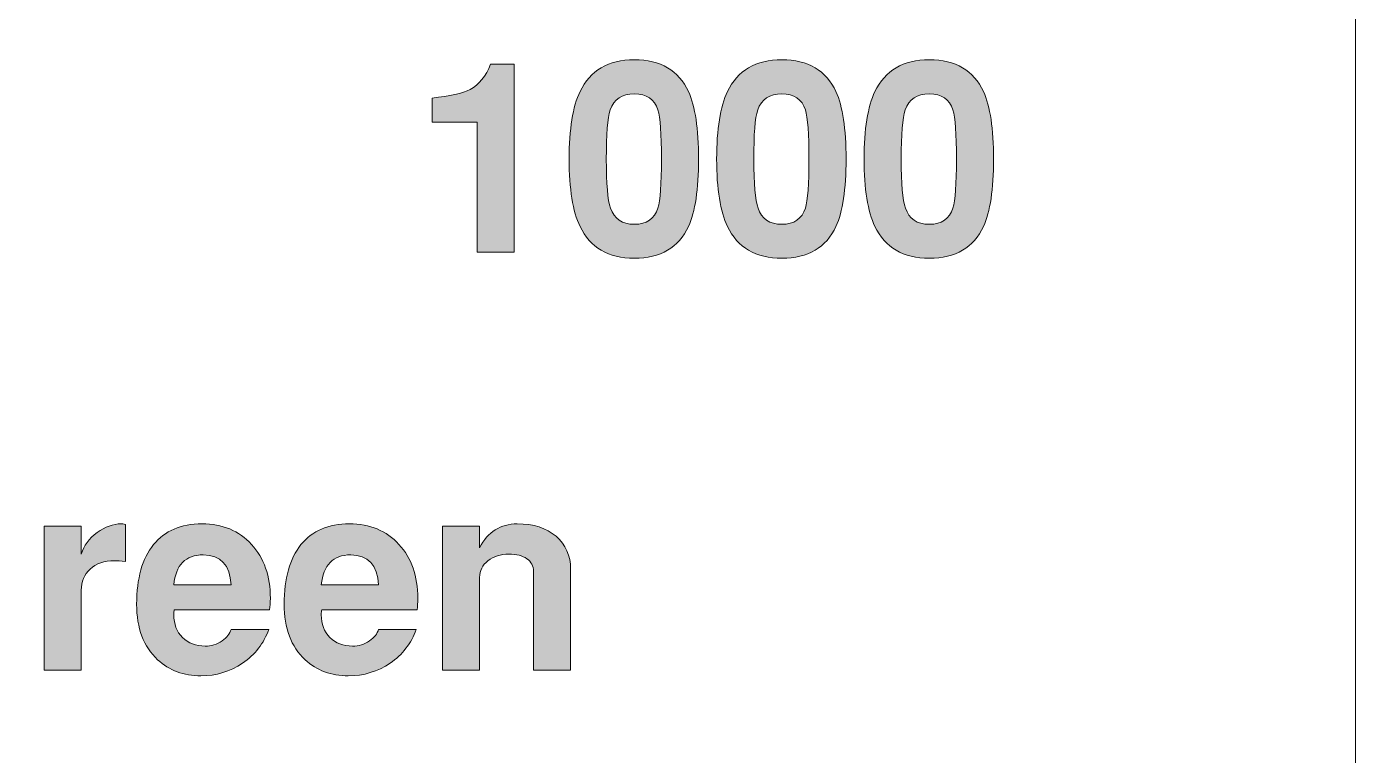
# Model space of a CAD drawing. Header units: inches. Extents: x 0.74 to 7.95, y -5.44 to -0.45.
# Drawn here: x 7.119 to 7.954, y -4.661 to -4.203 of the extents above; entities that cross this region are included whole.
import ezdxf

# ---------------------------------------------------------------- set-up
doc = ezdxf.new("R2010")
doc.units = ezdxf.units.IN
doc.header["$MEASUREMENT"] = 0
doc.layers.add('Layer 1', color=7, linetype='Continuous')

# ---------------------------------------------------------------- blocks, each defined once
blk = doc.blocks.new('block 69')
at = {"layer": 'Layer 1', "true_color": 0xed1f24}
h = blk.add_hatch(color=240, dxfattribs=at)
h.dxf.hatch_style = 2
edge = h.paths.add_edge_path()
edge.add_spline(control_points=[(7.18136, -4.53956), (7.17825, -4.53923), (7.17597, -4.53907), (7.17453, -4.53907), (7.16798, -4.53907), (7.16284, -4.54082), (7.15911, -4.54432), (7.15539, -4.54782), (7.15353, -4.55223), (7.15353, -4.55757), (7.15353, -4.55757), (7.15353, -4.60773), (7.15353, -4.60773), (7.15353, -4.60773), (7.13019, -4.60773), (7.13019, -4.60773), (7.13019, -4.60773), (7.13019, -4.5174), (7.13019, -4.5174), (7.13019, -4.5174), (7.15353, -4.5174), (7.15353, -4.5174), (7.15353, -4.5174), (7.15353, -4.5349), (7.15353, -4.5349), (7.1552, -4.52957), (7.15853, -4.52507), (7.16353, -4.5214), (7.16853, -4.51773), (7.17353, -4.5159), (7.17853, -4.5159), (7.17908, -4.5159), (7.18003, -4.51601), (7.18136, -4.51624), (7.18136, -4.51624), (7.18136, -4.53956), (7.18136, -4.53956)], knot_values=[0, 0, 0, 0, 1, 1, 1, 2, 2, 2, 3, 3, 3, 4, 4, 4, 5, 5, 5, 6, 6, 6, 7, 7, 7, 8, 8, 8, 9, 9, 9, 10, 10, 10, 11, 11, 11, 12, 12, 12, 12], degree=3, periodic=1)
h = blk.add_hatch(color=240, dxfattribs=at)
h.dxf.hatch_style = 2
edge = h.paths.add_edge_path()
edge.add_spline(control_points=[(7.27237, -4.56273), (7.27237, -4.5654), (7.2722, -4.56779), (7.27186, -4.5699), (7.27186, -4.5699), (7.21203, -4.5699), (7.21203, -4.5699), (7.21181, -4.57057), (7.2117, -4.57162), (7.2117, -4.57307), (7.2117, -4.57896), (7.21351, -4.58371), (7.21714, -4.58731), (7.22078, -4.59093), (7.22551, -4.59273), (7.23135, -4.59273), (7.2352, -4.59273), (7.23878, -4.59163), (7.24208, -4.5894), (7.24506, -4.58729), (7.24693, -4.5849), (7.24769, -4.58223), (7.24769, -4.58223), (7.27136, -4.58223), (7.27136, -4.58223), (7.26825, -4.59101), (7.26278, -4.59807), (7.25494, -4.6034), (7.24711, -4.60873), (7.23836, -4.6114), (7.2287, -4.6114), (7.21792, -4.6114), (7.20886, -4.60801), (7.20153, -4.60124), (7.19275, -4.59313), (7.18836, -4.58152), (7.18836, -4.5664), (7.18836, -4.55018), (7.19189, -4.53771), (7.19895, -4.52898), (7.206, -4.52026), (7.21614, -4.5159), (7.22936, -4.5159), (7.24225, -4.5159), (7.25264, -4.52021), (7.26053, -4.52882), (7.26842, -4.53743), (7.27237, -4.54873), (7.27237, -4.56273)], knot_values=[0, 0, 0, 0, 1, 1, 1, 2, 2, 2, 3, 3, 3, 4, 4, 4, 5, 5, 5, 6, 6, 6, 7, 7, 7, 8, 8, 8, 9, 9, 9, 10, 10, 10, 11, 11, 11, 12, 12, 12, 13, 13, 13, 14, 14, 14, 15, 15, 15, 16, 16, 16, 16], degree=3, periodic=1)
edge = h.paths.add_edge_path()
edge.add_spline(control_points=[(7.24769, -4.55423), (7.24702, -4.54168), (7.24119, -4.5354), (7.2302, -4.5354), (7.2191, -4.5354), (7.21293, -4.54168), (7.2117, -4.55423), (7.2117, -4.55423), (7.24769, -4.55423), (7.24769, -4.55423)], knot_values=[0, 0, 0, 0, 1, 1, 1, 2, 2, 2, 3, 3, 3, 3], degree=3, periodic=1)
h = blk.add_hatch(color=240, dxfattribs=at)
h.dxf.hatch_style = 2
edge = h.paths.add_edge_path()
edge.add_spline(control_points=[(7.36503, -4.56273), (7.36503, -4.5654), (7.36486, -4.56779), (7.36453, -4.5699), (7.36453, -4.5699), (7.30469, -4.5699), (7.30469, -4.5699), (7.30447, -4.57057), (7.30436, -4.57162), (7.30436, -4.57307), (7.30436, -4.57896), (7.30618, -4.58371), (7.30981, -4.58731), (7.31344, -4.59093), (7.31818, -4.59273), (7.32402, -4.59273), (7.32787, -4.59273), (7.33144, -4.59163), (7.33474, -4.5894), (7.33772, -4.58729), (7.33959, -4.5849), (7.34036, -4.58223), (7.34036, -4.58223), (7.36403, -4.58223), (7.36403, -4.58223), (7.36091, -4.59101), (7.35544, -4.59807), (7.34761, -4.6034), (7.33978, -4.60873), (7.33103, -4.6114), (7.32136, -4.6114), (7.31058, -4.6114), (7.30153, -4.60801), (7.2942, -4.60124), (7.28541, -4.59313), (7.28103, -4.58152), (7.28103, -4.5664), (7.28103, -4.55018), (7.28455, -4.53771), (7.29161, -4.52898), (7.29867, -4.52026), (7.3088, -4.5159), (7.32203, -4.5159), (7.33491, -4.5159), (7.3453, -4.52021), (7.3532, -4.52882), (7.36108, -4.53743), (7.36503, -4.54873), (7.36503, -4.56273)], knot_values=[0, 0, 0, 0, 1, 1, 1, 2, 2, 2, 3, 3, 3, 4, 4, 4, 5, 5, 5, 6, 6, 6, 7, 7, 7, 8, 8, 8, 9, 9, 9, 10, 10, 10, 11, 11, 11, 12, 12, 12, 13, 13, 13, 14, 14, 14, 15, 15, 15, 16, 16, 16, 16], degree=3, periodic=1)
edge = h.paths.add_edge_path()
edge.add_spline(control_points=[(7.34036, -4.55423), (7.33969, -4.54168), (7.33386, -4.5354), (7.32287, -4.5354), (7.31176, -4.5354), (7.3056, -4.54168), (7.30436, -4.55423), (7.30436, -4.55423), (7.34036, -4.55423), (7.34036, -4.55423)], knot_values=[0, 0, 0, 0, 1, 1, 1, 2, 2, 2, 3, 3, 3, 3], degree=3, periodic=1)
h = blk.add_hatch(color=240, dxfattribs=at)
h.dxf.hatch_style = 2
edge = h.paths.add_edge_path()
edge.add_spline(control_points=[(7.46103, -4.60773), (7.46103, -4.60773), (7.43769, -4.60773), (7.43769, -4.60773), (7.43769, -4.60773), (7.43769, -4.54574), (7.43769, -4.54574), (7.43769, -4.5424), (7.4363, -4.53976), (7.43353, -4.53781), (7.43075, -4.53588), (7.42697, -4.5349), (7.42219, -4.5349), (7.41697, -4.5349), (7.41261, -4.53629), (7.40911, -4.53907), (7.40561, -4.54184), (7.40386, -4.54535), (7.40386, -4.54957), (7.40386, -4.54957), (7.40386, -4.60773), (7.40386, -4.60773), (7.40386, -4.60773), (7.38053, -4.60773), (7.38053, -4.60773), (7.38053, -4.60773), (7.38053, -4.5174), (7.38053, -4.5174), (7.38053, -4.5174), (7.40386, -4.5174), (7.40386, -4.5174), (7.40386, -4.5174), (7.40386, -4.5309), (7.40386, -4.5309), (7.40908, -4.5209), (7.41697, -4.5159), (7.42752, -4.5159), (7.43764, -4.5159), (7.44575, -4.51851), (7.45186, -4.52374), (7.45797, -4.52896), (7.46103, -4.53585), (7.46103, -4.5444), (7.46103, -4.5444), (7.46103, -4.60773), (7.46103, -4.60773)], knot_values=[0, 0, 0, 0, 1, 1, 1, 2, 2, 2, 3, 3, 3, 4, 4, 4, 5, 5, 5, 6, 6, 6, 7, 7, 7, 8, 8, 8, 9, 9, 9, 10, 10, 10, 11, 11, 11, 12, 12, 12, 13, 13, 13, 14, 14, 14, 15, 15, 15, 15], degree=3, periodic=1)
at = {"layer": 'Layer 1', "lineweight": 0}
for points, knots in [([(7.18136, -4.53956), (7.17825, -4.53923), (7.17597, -4.53907), (7.17453, -4.53907), (7.16798, -4.53907), (7.16284, -4.54082), (7.15911, -4.54432), (7.15539, -4.54782), (7.15353, -4.55223), (7.15353, -4.55757), (7.15353, -4.55757), (7.15353, -4.60773), (7.15353, -4.60773), (7.15353, -4.60773), (7.13019, -4.60773), (7.13019, -4.60773), (7.13019, -4.60773), (7.13019, -4.5174), (7.13019, -4.5174), (7.13019, -4.5174), (7.15353, -4.5174), (7.15353, -4.5174), (7.15353, -4.5174), (7.15353, -4.5349), (7.15353, -4.5349), (7.1552, -4.52957), (7.15853, -4.52507), (7.16353, -4.5214), (7.16853, -4.51773), (7.17353, -4.5159), (7.17853, -4.5159), (7.17908, -4.5159), (7.18003, -4.51601), (7.18136, -4.51624), (7.18136, -4.51624), (7.18136, -4.53956), (7.18136, -4.53956)], [0, 0, 0, 0, 1, 1, 1, 2, 2, 2, 3, 3, 3, 4, 4, 4, 5, 5, 5, 6, 6, 6, 7, 7, 7, 8, 8, 8, 9, 9, 9, 10, 10, 10, 11, 11, 11, 12, 12, 12, 12]), ([(7.27237, -4.56273), (7.27237, -4.5654), (7.2722, -4.56779), (7.27186, -4.5699), (7.27186, -4.5699), (7.21203, -4.5699), (7.21203, -4.5699), (7.21181, -4.57057), (7.2117, -4.57162), (7.2117, -4.57307), (7.2117, -4.57896), (7.21351, -4.58371), (7.21714, -4.58731), (7.22078, -4.59093), (7.22551, -4.59273), (7.23135, -4.59273), (7.2352, -4.59273), (7.23878, -4.59163), (7.24208, -4.5894), (7.24506, -4.58729), (7.24693, -4.5849), (7.24769, -4.58223), (7.24769, -4.58223), (7.27136, -4.58223), (7.27136, -4.58223), (7.26825, -4.59101), (7.26278, -4.59807), (7.25494, -4.6034), (7.24711, -4.60873), (7.23836, -4.6114), (7.2287, -4.6114), (7.21792, -4.6114), (7.20886, -4.60801), (7.20153, -4.60124), (7.19275, -4.59313), (7.18836, -4.58152), (7.18836, -4.5664), (7.18836, -4.55018), (7.19189, -4.53771), (7.19895, -4.52898), (7.206, -4.52026), (7.21614, -4.5159), (7.22936, -4.5159), (7.24225, -4.5159), (7.25264, -4.52021), (7.26053, -4.52882), (7.26842, -4.53743), (7.27237, -4.54873), (7.27237, -4.56273)], [0, 0, 0, 0, 1, 1, 1, 2, 2, 2, 3, 3, 3, 4, 4, 4, 5, 5, 5, 6, 6, 6, 7, 7, 7, 8, 8, 8, 9, 9, 9, 10, 10, 10, 11, 11, 11, 12, 12, 12, 13, 13, 13, 14, 14, 14, 15, 15, 15, 16, 16, 16, 16]), ([(7.36503, -4.56273), (7.36503, -4.5654), (7.36486, -4.56779), (7.36453, -4.5699), (7.36453, -4.5699), (7.30469, -4.5699), (7.30469, -4.5699), (7.30447, -4.57057), (7.30436, -4.57162), (7.30436, -4.57307), (7.30436, -4.57896), (7.30618, -4.58371), (7.30981, -4.58731), (7.31344, -4.59093), (7.31818, -4.59273), (7.32402, -4.59273), (7.32787, -4.59273), (7.33144, -4.59163), (7.33474, -4.5894), (7.33772, -4.58729), (7.33959, -4.5849), (7.34036, -4.58223), (7.34036, -4.58223), (7.36403, -4.58223), (7.36403, -4.58223), (7.36091, -4.59101), (7.35544, -4.59807), (7.34761, -4.6034), (7.33978, -4.60873), (7.33103, -4.6114), (7.32136, -4.6114), (7.31058, -4.6114), (7.30153, -4.60801), (7.2942, -4.60124), (7.28541, -4.59313), (7.28103, -4.58152), (7.28103, -4.5664), (7.28103, -4.55018), (7.28455, -4.53771), (7.29161, -4.52898), (7.29867, -4.52026), (7.3088, -4.5159), (7.32203, -4.5159), (7.33491, -4.5159), (7.3453, -4.52021), (7.3532, -4.52882), (7.36108, -4.53743), (7.36503, -4.54873), (7.36503, -4.56273)], [0, 0, 0, 0, 1, 1, 1, 2, 2, 2, 3, 3, 3, 4, 4, 4, 5, 5, 5, 6, 6, 6, 7, 7, 7, 8, 8, 8, 9, 9, 9, 10, 10, 10, 11, 11, 11, 12, 12, 12, 13, 13, 13, 14, 14, 14, 15, 15, 15, 16, 16, 16, 16]), ([(7.46103, -4.60773), (7.46103, -4.60773), (7.43769, -4.60773), (7.43769, -4.60773), (7.43769, -4.60773), (7.43769, -4.54574), (7.43769, -4.54574), (7.43769, -4.5424), (7.4363, -4.53976), (7.43353, -4.53781), (7.43075, -4.53588), (7.42697, -4.5349), (7.42219, -4.5349), (7.41697, -4.5349), (7.41261, -4.53629), (7.40911, -4.53907), (7.40561, -4.54184), (7.40386, -4.54535), (7.40386, -4.54957), (7.40386, -4.54957), (7.40386, -4.60773), (7.40386, -4.60773), (7.40386, -4.60773), (7.38053, -4.60773), (7.38053, -4.60773), (7.38053, -4.60773), (7.38053, -4.5174), (7.38053, -4.5174), (7.38053, -4.5174), (7.40386, -4.5174), (7.40386, -4.5174), (7.40386, -4.5174), (7.40386, -4.5309), (7.40386, -4.5309), (7.40908, -4.5209), (7.41697, -4.5159), (7.42752, -4.5159), (7.43764, -4.5159), (7.44575, -4.51851), (7.45186, -4.52374), (7.45797, -4.52896), (7.46103, -4.53585), (7.46103, -4.5444), (7.46103, -4.5444), (7.46103, -4.60773), (7.46103, -4.60773)], [0, 0, 0, 0, 1, 1, 1, 2, 2, 2, 3, 3, 3, 4, 4, 4, 5, 5, 5, 6, 6, 6, 7, 7, 7, 8, 8, 8, 9, 9, 9, 10, 10, 10, 11, 11, 11, 12, 12, 12, 13, 13, 13, 14, 14, 14, 15, 15, 15, 15]), ([(7.24769, -4.55423), (7.24702, -4.54168), (7.24119, -4.5354), (7.2302, -4.5354), (7.2191, -4.5354), (7.21293, -4.54168), (7.2117, -4.55423), (7.2117, -4.55423), (7.24769, -4.55423), (7.24769, -4.55423)], [0, 0, 0, 0, 1, 1, 1, 2, 2, 2, 3, 3, 3, 3]), ([(7.34036, -4.55423), (7.33969, -4.54168), (7.33386, -4.5354), (7.32287, -4.5354), (7.31176, -4.5354), (7.3056, -4.54168), (7.30436, -4.55423), (7.30436, -4.55423), (7.34036, -4.55423), (7.34036, -4.55423)], [0, 0, 0, 0, 1, 1, 1, 2, 2, 2, 3, 3, 3, 3])]:
    blk.add_open_spline(points, degree=3, knots=knots, dxfattribs=at)
blk = doc.blocks.new('block 67')
at = {"layer": 'Layer 1'}
blk.add_blockref('block 69', (0, 0), dxfattribs=at)
blk = doc.blocks.new('block 66')
at = {"layer": 'Layer 1'}
blk.add_blockref('block 67', (0, 0), dxfattribs=at)
blk = doc.blocks.new('block 81')
at = {"layer": 'Layer 1', "true_color": 0xed1f24}
h = blk.add_hatch(color=240, dxfattribs=at)
h.dxf.hatch_style = 2
edge = h.paths.add_edge_path()
edge.add_spline(control_points=[(7.54144, -4.28671), (7.54144, -4.3057), (7.53933, -4.31982), (7.53511, -4.32904), (7.52889, -4.34237), (7.51756, -4.34904), (7.50111, -4.34904), (7.48467, -4.34904), (7.47328, -4.34237), (7.46695, -4.32904), (7.46239, -4.3196), (7.46011, -4.30549), (7.46011, -4.28671), (7.46011, -4.26793), (7.46239, -4.25382), (7.46695, -4.24438), (7.47328, -4.23104), (7.48467, -4.22437), (7.50111, -4.22437), (7.51756, -4.22437), (7.52889, -4.23104), (7.53511, -4.24438), (7.53933, -4.2536), (7.54144, -4.26771), (7.54144, -4.28671)], knot_values=[0, 0, 0, 0, 1, 1, 1, 2, 2, 2, 3, 3, 3, 4, 4, 4, 5, 5, 5, 6, 6, 6, 7, 7, 7, 8, 8, 8, 8], degree=3, periodic=1)
edge = h.paths.add_edge_path()
edge.add_spline(control_points=[(7.51811, -4.28671), (7.51811, -4.27094), (7.51739, -4.26065), (7.51594, -4.25587), (7.51372, -4.2491), (7.50878, -4.24571), (7.50111, -4.24571), (7.49333, -4.24571), (7.48828, -4.2491), (7.48595, -4.25587), (7.48428, -4.26088), (7.48345, -4.27115), (7.48345, -4.28671), (7.48345, -4.30227), (7.48433, -4.31254), (7.48611, -4.31754), (7.48834, -4.32432), (7.49333, -4.32771), (7.50111, -4.32771), (7.50878, -4.32771), (7.51372, -4.32432), (7.51594, -4.31754), (7.51739, -4.31276), (7.51811, -4.30248), (7.51811, -4.28671)], knot_values=[0, 0, 0, 0, 1, 1, 1, 2, 2, 2, 3, 3, 3, 4, 4, 4, 5, 5, 5, 6, 6, 6, 7, 7, 7, 8, 8, 8, 8], degree=3, periodic=1)
h = blk.add_hatch(color=240, dxfattribs=at)
h.dxf.hatch_style = 2
edge = h.paths.add_edge_path()
edge.add_spline(control_points=[(7.63411, -4.28671), (7.63411, -4.3057), (7.632, -4.31982), (7.62777, -4.32904), (7.62155, -4.34237), (7.61022, -4.34904), (7.59378, -4.34904), (7.57733, -4.34904), (7.56595, -4.34237), (7.55961, -4.32904), (7.55505, -4.3196), (7.55278, -4.30549), (7.55278, -4.28671), (7.55278, -4.26793), (7.55505, -4.25382), (7.55961, -4.24438), (7.56595, -4.23104), (7.57733, -4.22437), (7.59378, -4.22437), (7.61022, -4.22437), (7.62155, -4.23104), (7.62777, -4.24438), (7.632, -4.2536), (7.63411, -4.26771), (7.63411, -4.28671)], knot_values=[0, 0, 0, 0, 1, 1, 1, 2, 2, 2, 3, 3, 3, 4, 4, 4, 5, 5, 5, 6, 6, 6, 7, 7, 7, 8, 8, 8, 8], degree=3, periodic=1)
edge = h.paths.add_edge_path()
edge.add_spline(control_points=[(7.61078, -4.28671), (7.61078, -4.27094), (7.61005, -4.26065), (7.60861, -4.25587), (7.60638, -4.2491), (7.60144, -4.24571), (7.59378, -4.24571), (7.586, -4.24571), (7.58095, -4.2491), (7.57861, -4.25587), (7.57694, -4.26088), (7.57611, -4.27115), (7.57611, -4.28671), (7.57611, -4.30227), (7.577, -4.31254), (7.57878, -4.31754), (7.581, -4.32432), (7.586, -4.32771), (7.59378, -4.32771), (7.60144, -4.32771), (7.60638, -4.32432), (7.60861, -4.31754), (7.61005, -4.31276), (7.61078, -4.30248), (7.61078, -4.28671)], knot_values=[0, 0, 0, 0, 1, 1, 1, 2, 2, 2, 3, 3, 3, 4, 4, 4, 5, 5, 5, 6, 6, 6, 7, 7, 7, 8, 8, 8, 8], degree=3, periodic=1)
h = blk.add_hatch(color=240, dxfattribs=at)
h.dxf.hatch_style = 2
edge = h.paths.add_edge_path()
edge.add_spline(control_points=[(7.72678, -4.28671), (7.72678, -4.3057), (7.72467, -4.31982), (7.72045, -4.32904), (7.71423, -4.34237), (7.70289, -4.34904), (7.68645, -4.34904), (7.67, -4.34904), (7.65862, -4.34237), (7.65228, -4.32904), (7.64773, -4.3196), (7.64545, -4.30549), (7.64545, -4.28671), (7.64545, -4.26793), (7.64773, -4.25382), (7.65228, -4.24438), (7.65862, -4.23104), (7.67, -4.22437), (7.68645, -4.22437), (7.70289, -4.22437), (7.71423, -4.23104), (7.72045, -4.24438), (7.72467, -4.2536), (7.72678, -4.26771), (7.72678, -4.28671)], knot_values=[0, 0, 0, 0, 1, 1, 1, 2, 2, 2, 3, 3, 3, 4, 4, 4, 5, 5, 5, 6, 6, 6, 7, 7, 7, 8, 8, 8, 8], degree=3, periodic=1)
edge = h.paths.add_edge_path()
edge.add_spline(control_points=[(7.70345, -4.28671), (7.70345, -4.27094), (7.70272, -4.26065), (7.70128, -4.25587), (7.69906, -4.2491), (7.69411, -4.24571), (7.68645, -4.24571), (7.67867, -4.24571), (7.67362, -4.2491), (7.67128, -4.25587), (7.66962, -4.26088), (7.66878, -4.27115), (7.66878, -4.28671), (7.66878, -4.30227), (7.66967, -4.31254), (7.67145, -4.31754), (7.67367, -4.32432), (7.67867, -4.32771), (7.68645, -4.32771), (7.69411, -4.32771), (7.69906, -4.32432), (7.70128, -4.31754), (7.70272, -4.31276), (7.70345, -4.30248), (7.70345, -4.28671)], knot_values=[0, 0, 0, 0, 1, 1, 1, 2, 2, 2, 3, 3, 3, 4, 4, 4, 5, 5, 5, 6, 6, 6, 7, 7, 7, 8, 8, 8, 8], degree=3, periodic=1)
h = blk.add_hatch(color=240, dxfattribs=at)
h.dxf.hatch_style = 2
edge = h.paths.add_edge_path()
edge.add_spline(control_points=[(7.42561, -4.34521), (7.42561, -4.34521), (7.40228, -4.34521), (7.40228, -4.34521), (7.40228, -4.34521), (7.40228, -4.26354), (7.40228, -4.26354), (7.40228, -4.26354), (7.37395, -4.26354), (7.37395, -4.26354), (7.37395, -4.26354), (7.37395, -4.24837), (7.37395, -4.24837), (7.38517, -4.24727), (7.39317, -4.24548), (7.39795, -4.24304), (7.4035, -4.24004), (7.40778, -4.23471), (7.41078, -4.22704), (7.41078, -4.22704), (7.42561, -4.22704), (7.42561, -4.22704), (7.42561, -4.22704), (7.42561, -4.34521), (7.42561, -4.34521)], knot_values=[0, 0, 0, 0, 1, 1, 1, 2, 2, 2, 3, 3, 3, 4, 4, 4, 5, 5, 5, 6, 6, 6, 7, 7, 7, 8, 8, 8, 8], degree=3, periodic=1)
at = {"layer": 'Layer 1', "lineweight": 0}
for points in [[(7.54144, -4.28671), (7.54144, -4.3057), (7.53933, -4.31982), (7.53511, -4.32904), (7.52889, -4.34237), (7.51756, -4.34904), (7.50111, -4.34904), (7.48467, -4.34904), (7.47328, -4.34237), (7.46695, -4.32904), (7.46239, -4.3196), (7.46011, -4.30549), (7.46011, -4.28671), (7.46011, -4.26793), (7.46239, -4.25382), (7.46695, -4.24438), (7.47328, -4.23104), (7.48467, -4.22437), (7.50111, -4.22437), (7.51756, -4.22437), (7.52889, -4.23104), (7.53511, -4.24438), (7.53933, -4.2536), (7.54144, -4.26771), (7.54144, -4.28671)], [(7.63411, -4.28671), (7.63411, -4.3057), (7.632, -4.31982), (7.62777, -4.32904), (7.62155, -4.34237), (7.61022, -4.34904), (7.59378, -4.34904), (7.57733, -4.34904), (7.56595, -4.34237), (7.55961, -4.32904), (7.55505, -4.3196), (7.55278, -4.30549), (7.55278, -4.28671), (7.55278, -4.26793), (7.55505, -4.25382), (7.55961, -4.24438), (7.56595, -4.23104), (7.57733, -4.22437), (7.59378, -4.22437), (7.61022, -4.22437), (7.62155, -4.23104), (7.62777, -4.24438), (7.632, -4.2536), (7.63411, -4.26771), (7.63411, -4.28671)], [(7.72678, -4.28671), (7.72678, -4.3057), (7.72467, -4.31982), (7.72045, -4.32904), (7.71423, -4.34237), (7.70289, -4.34904), (7.68645, -4.34904), (7.67, -4.34904), (7.65862, -4.34237), (7.65228, -4.32904), (7.64773, -4.3196), (7.64545, -4.30549), (7.64545, -4.28671), (7.64545, -4.26793), (7.64773, -4.25382), (7.65228, -4.24438), (7.65862, -4.23104), (7.67, -4.22437), (7.68645, -4.22437), (7.70289, -4.22437), (7.71423, -4.23104), (7.72045, -4.24438), (7.72467, -4.2536), (7.72678, -4.26771), (7.72678, -4.28671)], [(7.42561, -4.34521), (7.42561, -4.34521), (7.40228, -4.34521), (7.40228, -4.34521), (7.40228, -4.34521), (7.40228, -4.26354), (7.40228, -4.26354), (7.40228, -4.26354), (7.37395, -4.26354), (7.37395, -4.26354), (7.37395, -4.26354), (7.37395, -4.24837), (7.37395, -4.24837), (7.38517, -4.24727), (7.39317, -4.24548), (7.39795, -4.24304), (7.4035, -4.24004), (7.40778, -4.23471), (7.41078, -4.22704), (7.41078, -4.22704), (7.42561, -4.22704), (7.42561, -4.22704), (7.42561, -4.22704), (7.42561, -4.34521), (7.42561, -4.34521)], [(7.51811, -4.28671), (7.51811, -4.27094), (7.51739, -4.26065), (7.51594, -4.25587), (7.51372, -4.2491), (7.50878, -4.24571), (7.50111, -4.24571), (7.49333, -4.24571), (7.48828, -4.2491), (7.48595, -4.25587), (7.48428, -4.26088), (7.48345, -4.27115), (7.48345, -4.28671), (7.48345, -4.30227), (7.48433, -4.31254), (7.48611, -4.31754), (7.48834, -4.32432), (7.49333, -4.32771), (7.50111, -4.32771), (7.50878, -4.32771), (7.51372, -4.32432), (7.51594, -4.31754), (7.51739, -4.31276), (7.51811, -4.30248), (7.51811, -4.28671)], [(7.61078, -4.28671), (7.61078, -4.27094), (7.61005, -4.26065), (7.60861, -4.25587), (7.60638, -4.2491), (7.60144, -4.24571), (7.59378, -4.24571), (7.586, -4.24571), (7.58095, -4.2491), (7.57861, -4.25587), (7.57694, -4.26088), (7.57611, -4.27115), (7.57611, -4.28671), (7.57611, -4.30227), (7.577, -4.31254), (7.57878, -4.31754), (7.581, -4.32432), (7.586, -4.32771), (7.59378, -4.32771), (7.60144, -4.32771), (7.60638, -4.32432), (7.60861, -4.31754), (7.61005, -4.31276), (7.61078, -4.30248), (7.61078, -4.28671)], [(7.70345, -4.28671), (7.70345, -4.27094), (7.70272, -4.26065), (7.70128, -4.25587), (7.69906, -4.2491), (7.69411, -4.24571), (7.68645, -4.24571), (7.67867, -4.24571), (7.67362, -4.2491), (7.67128, -4.25587), (7.66962, -4.26088), (7.66878, -4.27115), (7.66878, -4.28671), (7.66878, -4.30227), (7.66967, -4.31254), (7.67145, -4.31754), (7.67367, -4.32432), (7.67867, -4.32771), (7.68645, -4.32771), (7.69411, -4.32771), (7.69906, -4.32432), (7.70128, -4.31754), (7.70272, -4.31276), (7.70345, -4.30248), (7.70345, -4.28671)]]:
    blk.add_open_spline(points, degree=3, knots=[0, 0, 0, 0, 1, 1, 1, 2, 2, 2, 3, 3, 3, 4, 4, 4, 5, 5, 5, 6, 6, 6, 7, 7, 7, 8, 8, 8, 8], dxfattribs=at)
blk = doc.blocks.new('block 79')
at = {"layer": 'Layer 1'}
blk.add_blockref('block 81', (0, 0), dxfattribs=at)
blk = doc.blocks.new('block 45')
at = {"layer": 'Layer 1', "color": 250, "lineweight": 5, "true_color": 0x221f1f}
blk.add_lwpolyline([(7.95416, -5.44444), (4.61003, -5.44444), (4.61003, -0.45154), (7.95416, -0.45154), (7.95416, -5.44444)], dxfattribs=at)
at = {"layer": 'Layer 1'}
for name in ['block 79', 'block 66']:
    blk.add_blockref(name, (0, 0), dxfattribs=at)

msp = doc.modelspace()

# ---------------------------------------------------------------- block references
at = {"layer": 'Layer 1'}
msp.add_blockref('block 45', (0, 0), dxfattribs=at)

doc.saveas('drawing.dxf')
